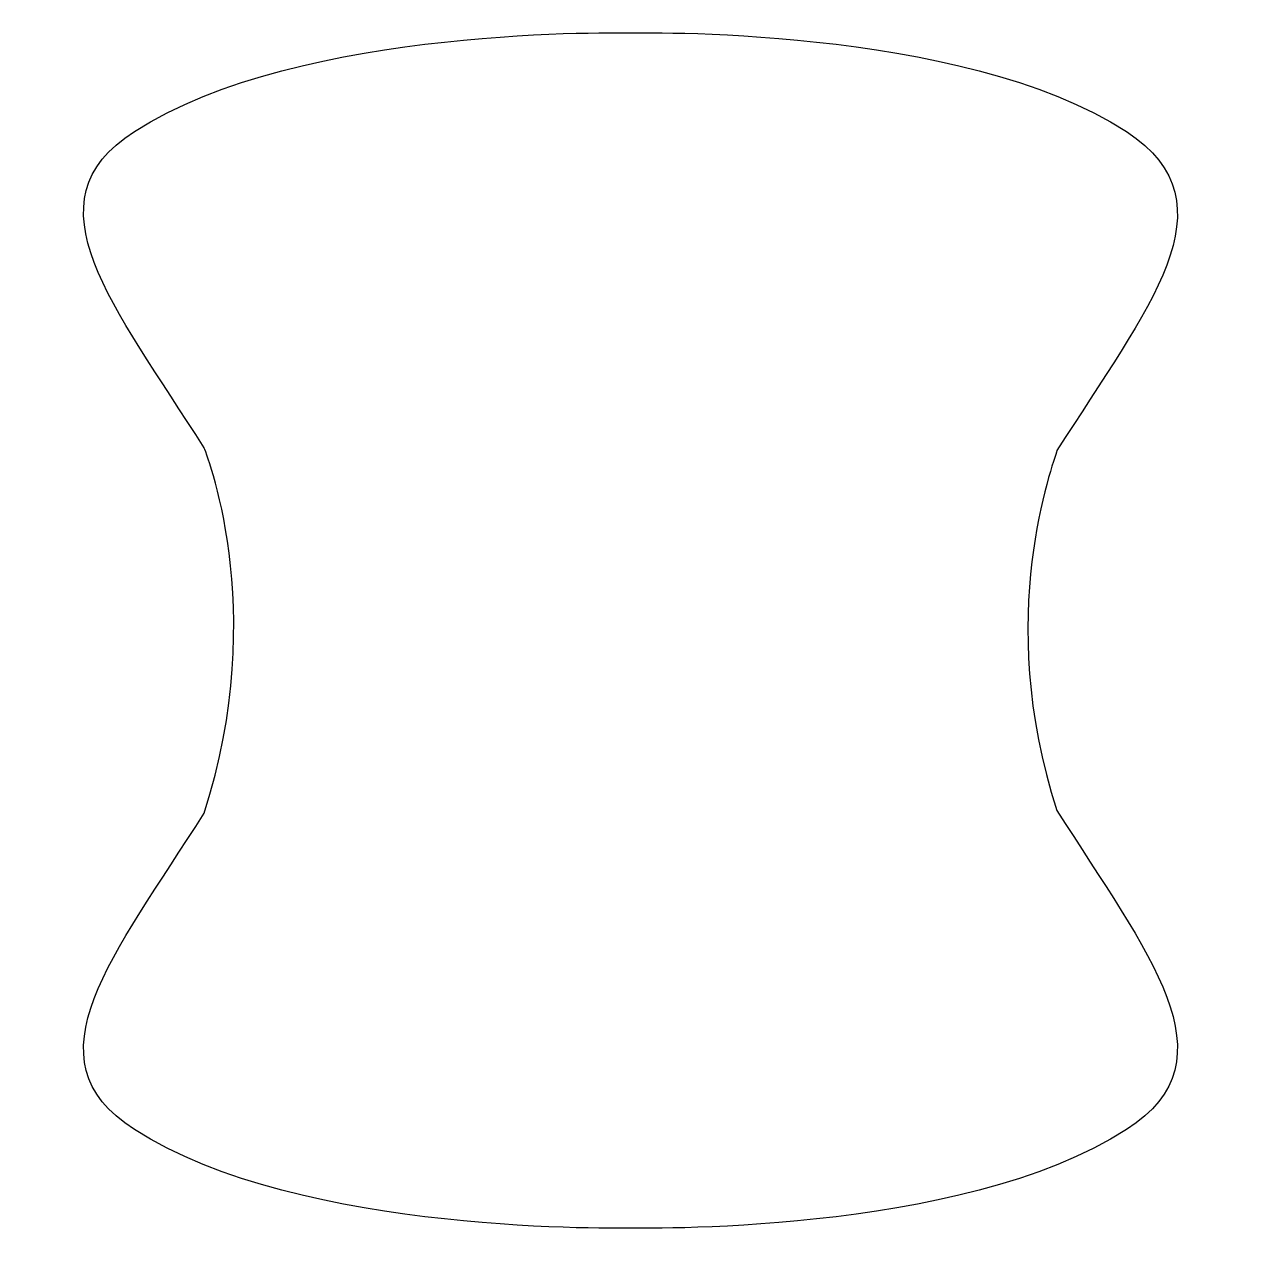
# Model space of a CAD drawing. Header units: inches. Extents: x -0.024 to 0.557, y 0 to 0.581.
import ezdxf

# ---------------------------------------------------------------- set-up
doc = ezdxf.new("R2010")
doc.units = ezdxf.units.IN
doc.header["$MEASUREMENT"] = 0
doc.layers.add('Layer 1', color=7, linetype='Continuous', lineweight=0)

msp = doc.modelspace()

# ---------------------------------------------------------------- linework, layer by layer
at = {"layer": 'Layer 1', "color": 18, "lineweight": 25, "true_color": 0x020202}
msp.add_open_spline([(0.47083, 0.37639), (0.51389, 0.44444), (0.55694, 0.49444), (0.50417, 0.52917), (0.425, 0.58056), (0.26667, 0.57639), (0.26667, 0.57639), (0.26667, 0.57639), (0.10833, 0.58056), (0.02917, 0.52917), (-0.02361, 0.49583), (0.01944, 0.44583), (0.0625, 0.37778), (0.0625, 0.37778), (0.0625, 0.37778), (0.0625, 0.37778), (0.0625, 0.37778), (0.09444, 0.30139), (0.0625, 0.20278), (0.0625, 0.20278), (0.0625, 0.20278), (0.0625, 0.20278), (0.01944, 0.13472), (-0.02361, 0.08472), (0.02917, 0.05139), (0.10833, 0), (0.26667, 0.00417), (0.26667, 0.00417), (0.26667, 0.00417), (0.425, 0), (0.50417, 0.05139), (0.55694, 0.08472), (0.51389, 0.13611), (0.47083, 0.20417), (0.44028, 0.29722), (0.46944, 0.37083), (0.47083, 0.37639)], degree=3, knots=[0, 0, 0, 0, 1, 1, 1, 2, 2, 2, 3, 3, 3, 4, 4, 4, 5, 5, 5, 6, 6, 6, 7, 7, 7, 8, 8, 8, 9, 9, 9, 10, 10, 10, 11, 11, 11, 12, 12, 12, 12], dxfattribs=at)

doc.saveas('drawing.dxf')
